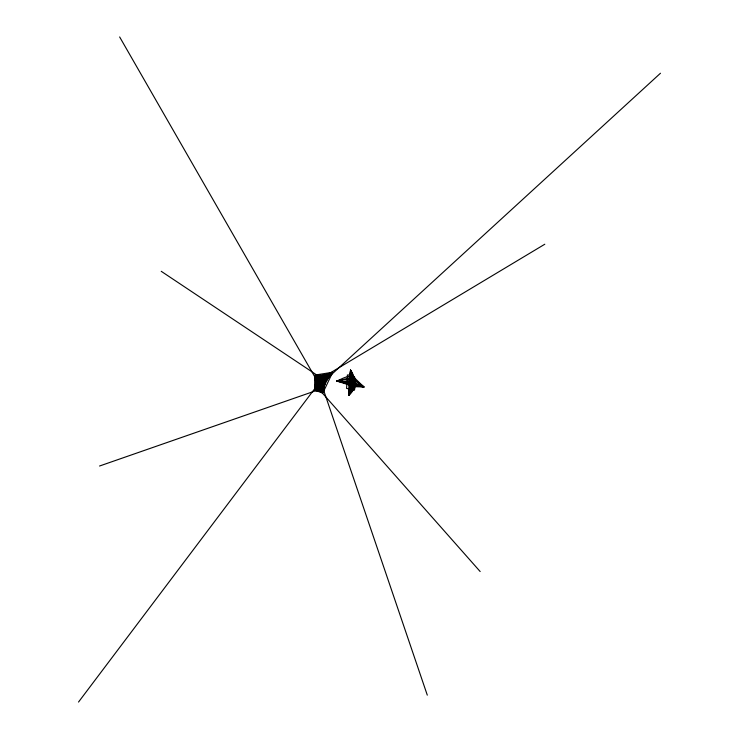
<?xml version="1.0" encoding="UTF-8"?>
<svg xmlns="http://www.w3.org/2000/svg" width="739" height="739" viewBox="0 0 739 739"><rect width="100%" height="100%" fill="white"/><g stroke="black" fill="none" stroke-linecap="round" stroke-linejoin="round"><path stroke-width="1.11" d="M660.472 73.235L331.719 374.322C327.174 378.571 323.59 384.492 323.848 390.894L427.299 695.15M161.231 271.305L316.468 374.821L318.112 375.246L317.788 382.811L316.366 390.534L99.543 466.023M78.528 702.05L314.657 388.779L315.95 382.756L314.657 376.622L119.644 36.95M323.867 389.333L324.199 386.691L315.59 385.786M480.165 571.543L322.047 392.695L319.59 391.19L315.479 390.561L316.819 382.784L316.468 374.821L314.657 376.622L322.786 376.631L331.719 374.322L330.896 372.539L544.809 244.221M318.093 390.728L322.047 392.695L324.874 382.756L330.896 372.539L326.823 374.387L321.456 375.486L318.093 390.728L316.366 390.534M317.234 390.589L319.775 375.458L323.312 375.283M318.925 390.94L323.183 375.31M319.747 391.245L324.966 374.95M320.532 391.633L323.082 382.83L326.823 374.387M321.308 392.113L324.033 382.793L328.79 373.592M315.1 387.578L315.904 381.204M324.56 385.407L324.929 384.262M325.372 383.135L325.908 381.98M326.518 380.797L327.894 378.636M329.382 376.761L330.259 375.828M322.047 392.695L323.848 390.894L314.657 388.779L315.479 390.561M328.837 373.564L326.73 374.414M324.43 375.061L325.594 374.756M329.548 376.548L322.343 378.082L315.294 378.156M327.876 378.664L315.701 379.689M326.555 380.714L315.913 381.222M325.529 382.728L315.95 382.756M321.456 375.486L318.112 375.246M324.744 384.723L315.849 384.271M315.202 387.291L323.876 388.779M317.558 375.098L318.712 375.329M315.082 377.638L315.729 379.864M349.852 378.1L348.9 395.069C356.983 388.834 355.976 377.647 350.572 370.165L349.224 376.391L348.9 395.069C355.828 388.206 355.071 377.998 350.572 370.165L349.852 378.1L354.508 379.643L363.884 386.977L354.351 386.663L336.836 381.038C342.249 378.968 349.196 373.74 354.831 378.192L363.884 386.977L355.533 385.693L336.836 381.038L349.852 378.1M351.496 381.176L351.145 385.786L348.9 395.069C354.508 387.707 354.064 378.239 350.572 370.165L350.582 383.319L348.9 395.069C353.224 387.338 352.974 378.405 350.572 370.165L351.496 381.176L363.884 386.977L350.582 383.319L336.836 381.038C346.877 377.38 356.253 379.874 363.884 386.977L350.628 382.192L336.836 381.038L351.496 381.176M347.413 376.622L346.545 388.372L354.452 390.174L355.727 383.772L354.526 376.807L349.325 374.987L347.367 374.978L347.413 376.622M332.707 372.253L322.86 392.963L314.657 390.294L314.657 375.107L332.707 372.253"/></g></svg>
